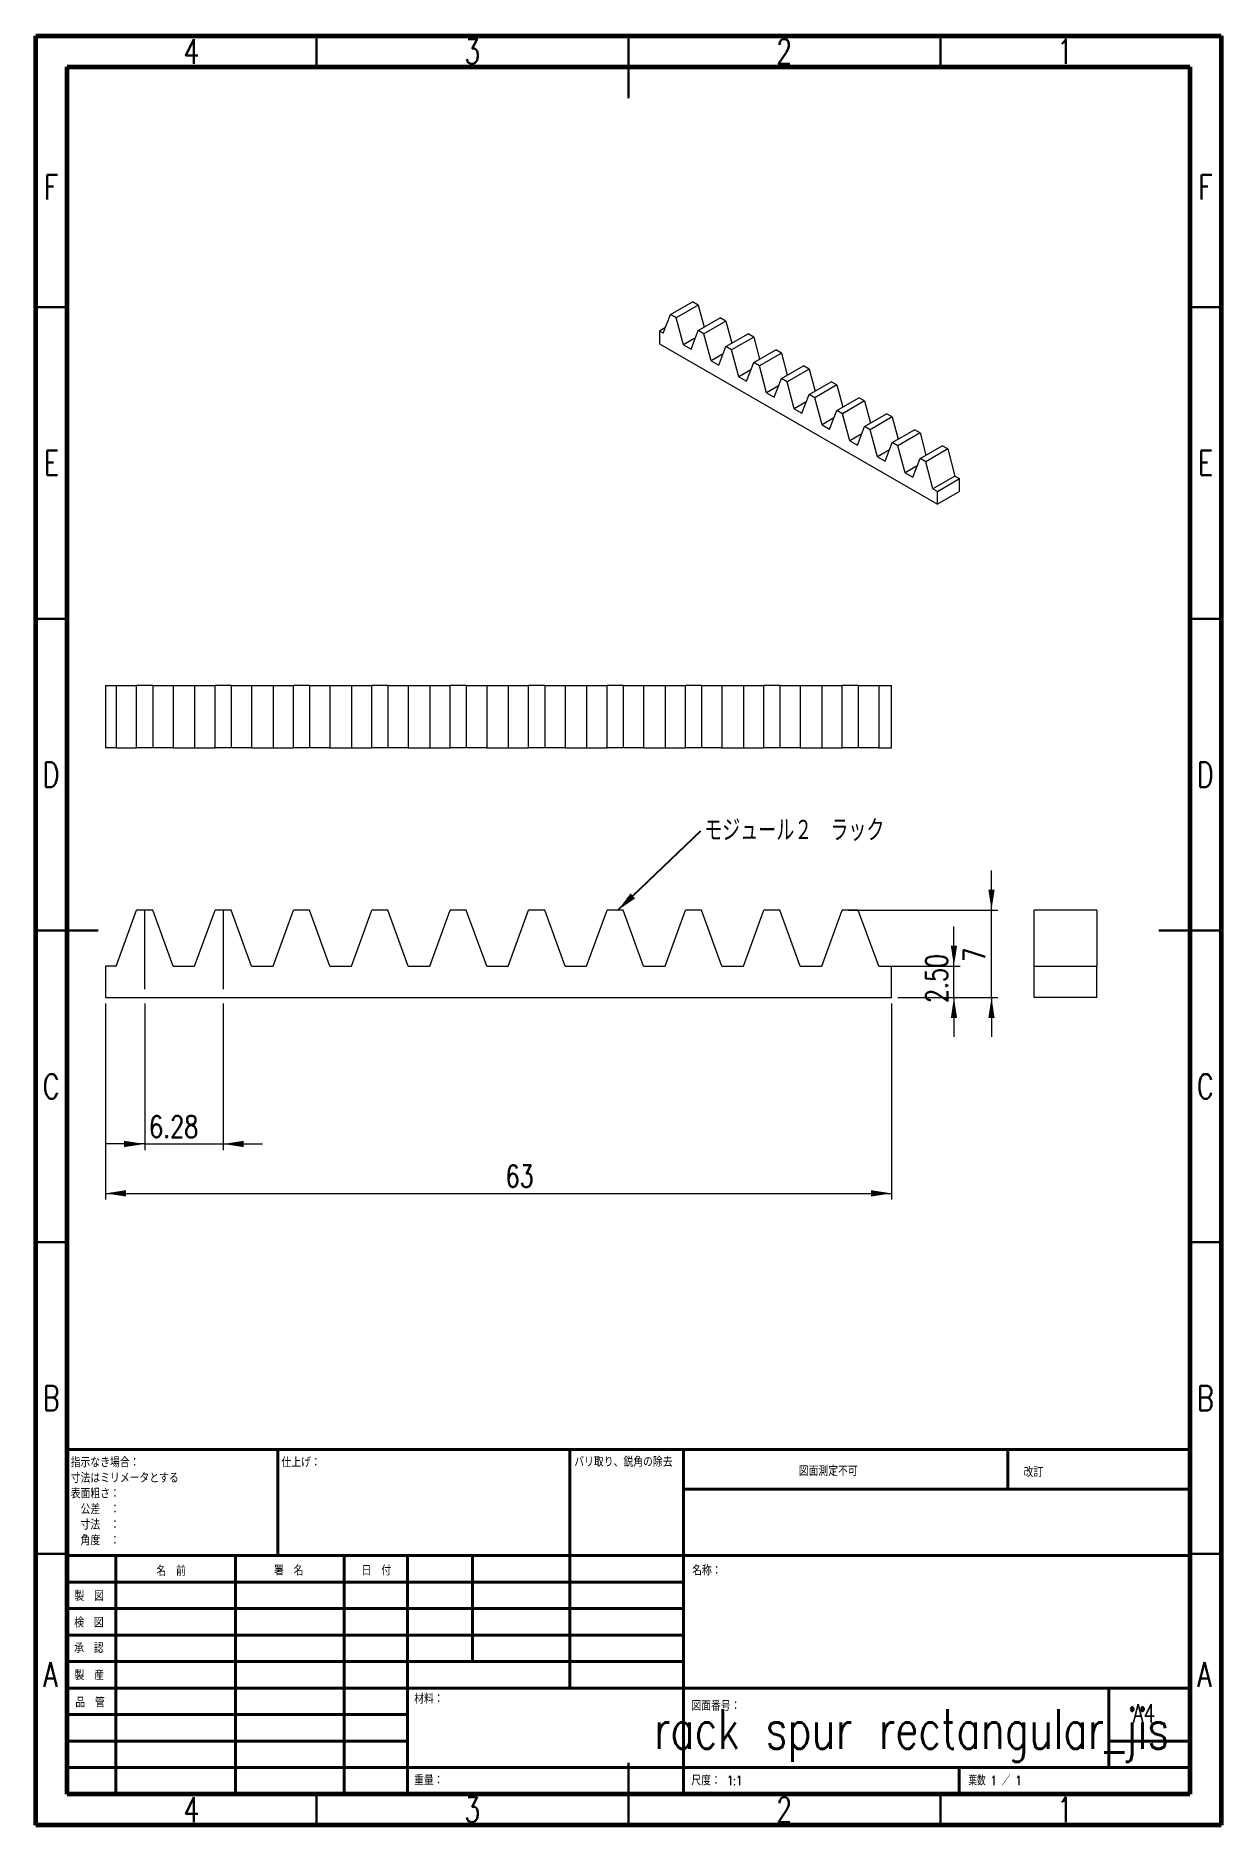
# Model space of a CAD drawing. Header units: millimetres. Extents: x 15 to 205, y 5 to 292.
import ezdxf

# ---------------------------------------------------------------- set-up
doc = ezdxf.new("R2010")
doc.units = ezdxf.units.MM
doc.linetypes.add('CENTERX2', pattern=[20.32, 12.7, -2.54, 2.54, -2.54])
doc.styles.add('SLDTEXTSTYLE0', font='TXT', dxfattribs={"width": 0.75, "bigfont": 'bigfont'})
doc.styles.add('SLDTEXTSTYLE1', font='TXT', dxfattribs={"width": 0.65625, "bigfont": 'bigfont'})
doc.styles.get("Standard").update_dxf_attribs({"font": 'txt', "bigfont": 'bigfont'})
doc.dimstyles.new('SLDDIMSTYLE0', dxfattribs={"dimtxt": 3.5, "dimasz": 3.302, "dimexe": 0, "dimexo": 0.0625, "dimgap": 0.875, "dimtad": 1, "dimlfac": 0.5, "dimrnd": 1e-09, "dimzin": 12, "dimdsep": 46, "dimtxsty": 'SLDTEXTSTYLE0', "dimsah": 1, "dimcen": 0.09, "dimadec": 0, "dimazin": 3, "dimtfac": 1, "dimtmove": 0, "dimatfit": 0, "dimfxl": 1, "dimfrac": 2, "dimtolj": 1, "dimtzin": 12, "dimarcsym": 0})
doc.dimstyles.new('SLDDIMSTYLE1', dxfattribs={"dimtxt": 3.5, "dimasz": 3.302, "dimexe": 0, "dimexo": 0.0625, "dimgap": 0.875, "dimtad": 1, "dimlfac": 0.5, "dimrnd": 1e-09, "dimzin": 4, "dimdsep": 46, "dimtxsty": 'SLDTEXTSTYLE0', "dimsah": 1, "dimcen": 0.09, "dimadec": 0, "dimazin": 1, "dimtfac": 1, "dimtmove": 0, "dimatfit": 0, "dimfxl": 1, "dimfrac": 2, "dimtolj": 1, "dimtzin": 12, "dimarcsym": 0})
doc.dimstyles.new('SLDDIMSTYLE2', dxfattribs={"dimtxt": 3.5, "dimasz": 3.302, "dimexe": 0, "dimexo": 0.0625, "dimgap": 0.875, "dimtad": 1, "dimlfac": 0.5, "dimrnd": 1e-09, "dimzin": 12, "dimdsep": 46, "dimtxsty": 'SLDTEXTSTYLE0', "dimsah": 1, "dimcen": 0.09, "dimadec": 0, "dimazin": 3, "dimtfac": 1, "dimtofl": 0, "dimtmove": 0, "dimatfit": 3, "dimfxl": 1, "dimfrac": 2, "dimtolj": 1, "dimtzin": 12, "dimarcsym": 0})
doc.dimstyles.new('SLDDIMSTYLE3', dxfattribs={"dimtxt": 0.18, "dimasz": 3.302, "dimexe": 0, "dimexo": 0.0625, "dimgap": 0, "dimtad": 0, "dimtih": 1, "dimtoh": 1, "dimdec": 0, "dimrnd": 1e-09, "dimzin": 0, "dimdsep": 46, "dimtxsty": 'Standard', "dimsah": 1, "dimcen": 0.09, "dimadec": 0, "dimazin": 0, "dimtfac": 3.302, "dimtdec": 0, "dimtofl": 0, "dimtmove": 0, "dimatfit": 3, "dimfxl": 1, "dimfrac": 2, "dimtolj": 1, "dimtzin": 0, "dimarcsym": 0})

# ---------------------------------------------------------------- blocks, each defined once
blk = doc.blocks.new('SW_NOTE_0')
at = {"color": 0, "linetype": 'Continuous', "lineweight": 0, "char_height": 1.5, "attachment_point": 1, "style": 'SLDTEXTSTYLE0'}
for s, insert in [('指示なき場合：', (0, 1.93)), ('寸法はミリメータとする\u3000', (0, -0.57)), ('表面粗さ：', (0, -3.07)), ('\u3000公差\u3000：', (0, -5.57)), ('\u3000寸法\u3000：', (0, -8.07)), ('\u3000角度\u3000：', (0, -10.57))]:
    blk.add_mtext(s, dxfattribs=dict(at, insert=insert))
blk = doc.blocks.new('_D')
at = {"color": 7, "linetype": 'Continuous', "lineweight": 0}
for p, q in [((32.45, 136.77), (32.45, 113.26)), ((45.01, 136.77), (45.01, 113.26)), ((32.45, 114.26), (26.1, 114.26)), ((32.45, 114.26), (45.01, 114.26)), ((45.01, 114.26), (51.36, 114.26))]:
    blk.add_line(p, q, dxfattribs=at)
for points in [[(32.45, 114.26), (29.15, 114.77), (29.15, 113.76)], [(45.01, 114.26), (48.32, 113.76), (48.32, 114.77)]]:
    blk.add_solid(points, dxfattribs=at)
at = {"color": 7, "linetype": 'Continuous', "lineweight": 0, "insert": (33.16, 118.78), "char_height": 3.5, "attachment_point": 1, "style": 'SLDTEXTSTYLE0'}
blk.add_mtext('6.28', dxfattribs=at)
blk = doc.blocks.new('_D_1')
at = {"color": 7, "linetype": 'Continuous', "lineweight": 0}
for p, q in [((162.16, 142.77), (162.16, 149.12)), ((151.1, 142.77), (163.16, 142.77)), ((162.16, 137.77), (162.16, 142.77)), ((153.16, 137.77), (163.16, 137.77)), ((162.16, 137.77), (162.16, 131.42))]:
    blk.add_line(p, q, dxfattribs=at)
for points in [[(162.16, 142.77), (162.67, 146.07), (161.66, 146.07)], [(162.16, 137.77), (161.66, 134.46), (162.67, 134.46)]]:
    blk.add_solid(points, dxfattribs=at)
at = {"color": 7, "linetype": 'Continuous', "lineweight": 0, "insert": (157.65, 136.87), "char_height": 3.5, "attachment_point": 1, "rotation": 90, "style": 'SLDTEXTSTYLE0'}
blk.add_mtext('2.50', dxfattribs=at)
blk = doc.blocks.new('_D_2')
at = {"color": 7, "linetype": 'Continuous', "lineweight": 0}
for p, q in [((168.18, 151.77), (168.18, 158.12)), ((145.26, 151.77), (169.18, 151.77)), ((168.18, 137.77), (168.18, 151.77)), ((153.16, 137.77), (169.18, 137.77)), ((168.18, 137.77), (168.18, 131.42))]:
    blk.add_line(p, q, dxfattribs=at)
for points in [[(168.18, 151.77), (168.69, 155.07), (167.68, 155.07)], [(168.18, 137.77), (167.68, 134.46), (168.69, 134.46)]]:
    blk.add_solid(points, dxfattribs=at)
at = {"color": 7, "linetype": 'Continuous', "lineweight": 0, "insert": (163.67, 143.47), "char_height": 3.5, "attachment_point": 1, "rotation": 90, "style": 'SLDTEXTSTYLE0'}
blk.add_mtext('7', dxfattribs=at)
blk = doc.blocks.new('_D_3')
at = {"color": 7, "linetype": 'Continuous', "lineweight": 0}
for p, q in [((26.16, 136.77), (26.16, 105.34)), ((152.16, 136.77), (152.16, 105.34)), ((26.16, 106.34), (152.16, 106.34))]:
    blk.add_line(p, q, dxfattribs=at)
for points in [[(26.16, 106.34), (29.47, 105.83), (29.47, 106.85)], [(152.16, 106.34), (148.86, 106.85), (148.86, 105.83)]]:
    blk.add_solid(points, dxfattribs=at)
at = {"color": 7, "linetype": 'Continuous', "lineweight": 0, "insert": (90.29, 110.85), "char_height": 3.5, "attachment_point": 1, "style": 'SLDTEXTSTYLE0'}
blk.add_mtext('63', dxfattribs=at)
blk = doc.blocks.new('SW_NOTE_1')
at = {"color": 0, "linetype": 'Continuous', "lineweight": 0, "insert": (0.54, 1.82), "char_height": 3.5, "attachment_point": 1, "style": 'SLDTEXTSTYLE0'}
blk.add_mtext('モジュール２\u3000ラック', dxfattribs=at)

msp = doc.modelspace()

# ---------------------------------------------------------------- linework, layer by layer
at = {"color": 7, "linetype": 'Continuous', "lineweight": 60}
for p, q in [((15, 5), (15, 292)), ((15, 292), (205, 292)), ((205, 292), (205, 5)), ((20, 10), (20, 287)), ((20, 287), (200, 287)), ((200, 287), (200, 10)), ((200, 10), (20, 10)), ((205, 5), (15, 5))]:
    msp.add_line(p, q, dxfattribs=at)
at = {"color": 7, "linetype": 'Continuous', "lineweight": 30}
for p, q in [((60, 287), (60, 292)), ((110, 292), (110, 282)), ((110, 287), (110, 292)), ((160, 287), (160, 292)), ((20, 248.5), (15, 248.5)), ((200, 248.5), (205, 248.5)), ((20, 198.5), (15, 198.5)), ((200, 198.5), (205, 198.5)), ((15, 148.5), (25, 148.5)), ((20, 148.5), (15, 148.5)), ((205, 148.5), (195, 148.5)), ((200, 148.5), (205, 148.5)), ((20, 98.5), (15, 98.5)), ((200, 98.5), (205, 98.5)), ((20, 48.5), (15, 48.5)), ((200, 48.5), (205, 48.5)), ((110, 5), (110, 15)), ((60, 10), (60, 5)), ((110, 10), (110, 5)), ((160, 10), (160, 5))]:
    msp.add_line(p, q, dxfattribs=at)
at = {"color": 7, "linetype": 'Continuous', "lineweight": 15}
for p, q in [((115.583, 244.293), (116.741, 247.299)), ((116.741, 247.299), (120.276, 249.34)), ((117.648, 246.775), (116.741, 247.299)), ((121.184, 248.816), (117.648, 246.775)), ((121.184, 248.816), (120.276, 249.34)), ((121.184, 248.816), (122.127, 245.279)), ((115.931, 245.198), (114.973, 244.645)), ((114.973, 244.645), (114.973, 242.603)), ((115.583, 244.293), (114.973, 244.645)), ((118.807, 242.432), (117.648, 246.775)), ((120.025, 241.728), (121.184, 244.734)), ((121.184, 244.734), (124.719, 246.775)), ((122.091, 244.21), (121.184, 244.734)), ((125.627, 246.251), (122.091, 244.21)), ((123.249, 239.867), (122.091, 244.21)), ((125.627, 246.251), (124.719, 246.775)), ((125.626, 242.169), (129.162, 244.21)), ((125.627, 246.251), (126.57, 242.714)), ((130.07, 243.686), (129.162, 244.21)), ((114.973, 242.603), (159.521, 216.887)), ((120.723, 243.538), (118.807, 242.432)), ((118.807, 242.432), (120.025, 241.728)), ((124.468, 239.163), (125.626, 242.169)), ((126.534, 241.645), (125.626, 242.169)), ((130.07, 243.686), (126.534, 241.645)), ((127.692, 237.302), (126.534, 241.645)), ((130.069, 239.604), (133.605, 241.645)), ((130.07, 243.686), (131.013, 240.149)), ((134.513, 241.121), (130.977, 239.08)), ((134.513, 241.121), (133.605, 241.645)), ((134.513, 241.121), (135.456, 237.584)), ((125.166, 240.973), (123.249, 239.867)), ((123.249, 239.867), (124.468, 239.163)), ((129.609, 238.408), (127.692, 237.302)), ((128.911, 236.599), (130.069, 239.604)), ((130.977, 239.08), (130.069, 239.604)), ((132.135, 234.737), (130.977, 239.08)), ((134.512, 237.04), (138.048, 239.081)), ((138.956, 238.557), (135.42, 236.516)), ((138.956, 238.557), (138.048, 239.081)), ((138.956, 238.557), (139.899, 235.019)), ((127.692, 237.302), (128.911, 236.599)), ((134.051, 235.844), (132.135, 234.737)), ((133.354, 234.034), (134.512, 237.04)), ((135.42, 236.516), (134.512, 237.04)), ((136.578, 232.173), (135.42, 236.516)), ((138.955, 234.475), (142.491, 236.516)), ((143.398, 235.992), (139.863, 233.951)), ((143.398, 235.992), (142.491, 236.516)), ((143.398, 235.992), (144.342, 232.455)), ((132.135, 234.737), (133.354, 234.034)), ((138.494, 233.279), (136.578, 232.173)), ((137.797, 231.469), (138.955, 234.475)), ((139.863, 233.951), (138.955, 234.475)), ((141.021, 229.608), (139.863, 233.951)), ((143.398, 231.91), (146.934, 233.951)), ((147.841, 233.427), (144.306, 231.386)), ((147.841, 233.427), (146.934, 233.951)), ((147.841, 233.427), (148.785, 229.89)), ((136.578, 232.173), (137.797, 231.469)), ((142.937, 230.714), (141.021, 229.608)), ((141.021, 229.608), (142.24, 228.904)), ((142.24, 228.904), (143.398, 231.91)), ((144.306, 231.386), (143.398, 231.91)), ((145.464, 227.043), (144.306, 231.386)), ((147.841, 229.345), (151.376, 231.386)), ((152.284, 230.862), (148.749, 228.821)), ((152.284, 230.862), (151.376, 231.386)), ((152.284, 230.862), (153.227, 227.325)), ((147.38, 228.149), (145.464, 227.043)), ((145.464, 227.043), (146.683, 226.339)), ((146.683, 226.339), (147.841, 229.345)), ((148.749, 228.821), (147.841, 229.345)), ((149.907, 224.478), (148.749, 228.821)), ((151.126, 223.774), (152.284, 226.78)), ((152.284, 226.78), (155.819, 228.821)), ((153.192, 226.256), (152.284, 226.78)), ((156.727, 228.297), (153.192, 226.256)), ((156.727, 228.297), (155.819, 228.821)), ((156.727, 228.297), (157.67, 224.76)), ((151.823, 225.584), (149.907, 224.478)), ((149.907, 224.478), (151.126, 223.774)), ((154.35, 221.913), (153.192, 226.256)), ((155.569, 221.21), (156.727, 224.215)), ((156.727, 224.215), (160.262, 226.256)), ((157.634, 223.691), (156.727, 224.215)), ((161.17, 225.732), (157.634, 223.691)), ((161.17, 225.732), (160.262, 226.256)), ((161.17, 225.732), (162.328, 221.389)), ((156.266, 223.019), (154.35, 221.913)), ((154.35, 221.913), (155.569, 221.21)), ((158.793, 219.348), (157.634, 223.691)), ((162.328, 221.389), (158.793, 219.348)), ((162.328, 221.389), (163.056, 220.969)), ((158.793, 219.348), (159.521, 218.928)), ((159.521, 218.928), (163.056, 220.969)), ((159.521, 216.887), (159.521, 218.928)), ((163.056, 218.928), (159.521, 216.887)), ((163.056, 218.928), (163.056, 220.969)), ((26.164, 187.805), (26.164, 177.805)), ((26.164, 187.805), (27.888, 187.805)), ((27.888, 187.805), (27.888, 177.805)), ((27.888, 187.805), (31.164, 187.805)), ((31.164, 177.805), (31.164, 187.805)), ((33.731, 187.805), (31.164, 187.805)), ((33.731, 187.805), (33.731, 177.805)), ((33.731, 187.805), (37.007, 187.805)), ((37.007, 187.805), (37.007, 177.805)), ((37.007, 187.805), (40.454, 187.805)), ((40.454, 187.805), (40.454, 177.805)), ((40.454, 187.805), (43.73, 187.805)), ((43.73, 177.805), (43.73, 187.805)), ((46.297, 187.805), (43.73, 187.805)), ((46.297, 187.805), (46.297, 177.805)), ((46.297, 187.805), (49.573, 187.805)), ((49.573, 187.805), (49.573, 177.805)), ((49.573, 187.805), (53.021, 187.805)), ((53.021, 187.805), (53.021, 177.805)), ((53.021, 187.805), (56.296, 187.805)), ((56.296, 177.805), (56.296, 187.805)), ((58.864, 187.805), (56.296, 187.805)), ((58.864, 187.805), (58.864, 177.805)), ((58.864, 187.805), (62.139, 187.805)), ((62.139, 187.805), (62.139, 177.805)), ((62.139, 187.805), (65.587, 187.805)), ((65.587, 187.805), (65.587, 177.805)), ((65.587, 187.805), (68.863, 187.805)), ((68.863, 177.805), (68.863, 187.805)), ((71.43, 187.805), (68.863, 187.805)), ((71.43, 187.805), (71.43, 177.805)), ((71.43, 187.805), (74.706, 187.805)), ((74.706, 187.805), (74.706, 177.805)), ((74.706, 187.805), (78.153, 187.805)), ((78.153, 187.805), (78.153, 177.805)), ((78.153, 187.805), (81.429, 187.805)), ((81.429, 177.805), (81.429, 187.805)), ((83.996, 187.805), (81.429, 187.805)), ((83.996, 187.805), (83.996, 177.805)), ((83.996, 187.805), (87.272, 187.805)), ((87.272, 187.805), (87.272, 177.805)), ((87.272, 187.805), (90.72, 187.805)), ((90.72, 187.805), (90.72, 177.805)), ((90.72, 187.805), (93.995, 187.805)), ((93.995, 177.805), (93.995, 187.805)), ((96.563, 187.805), (93.995, 187.805)), ((96.563, 187.805), (96.563, 177.805)), ((96.563, 187.805), (99.839, 187.805)), ((99.839, 187.805), (99.839, 177.805)), ((99.839, 187.805), (103.286, 187.805)), ((103.286, 187.805), (103.286, 177.805)), ((103.286, 187.805), (106.562, 187.805)), ((106.562, 177.805), (106.562, 187.805)), ((109.129, 187.805), (106.562, 187.805)), ((109.129, 187.805), (109.129, 177.805)), ((109.129, 187.805), (112.405, 187.805)), ((112.405, 187.805), (112.405, 177.805)), ((112.405, 187.805), (115.852, 187.805)), ((115.852, 187.805), (115.852, 177.805)), ((115.852, 187.805), (119.128, 187.805)), ((119.128, 177.805), (119.128, 187.805)), ((121.696, 187.805), (119.128, 187.805)), ((121.696, 187.805), (121.696, 177.805)), ((121.696, 187.805), (124.971, 187.805)), ((124.971, 187.805), (124.971, 177.805)), ((124.971, 187.805), (128.419, 187.805)), ((128.419, 187.805), (128.419, 177.805)), ((128.419, 187.805), (131.695, 187.805)), ((131.695, 177.805), (131.695, 187.805)), ((134.262, 187.805), (131.695, 187.805)), ((134.262, 187.805), (134.262, 177.805)), ((134.262, 187.805), (137.538, 187.805)), ((137.538, 187.805), (137.538, 177.805)), ((137.538, 187.805), (140.985, 187.805)), ((140.985, 187.805), (140.985, 177.805)), ((140.985, 187.805), (144.261, 187.805)), ((144.261, 177.805), (144.261, 187.805)), ((146.828, 187.805), (144.261, 187.805)), ((146.828, 187.805), (146.828, 177.805)), ((146.828, 187.805), (150.104, 187.805)), ((150.104, 187.805), (150.104, 177.805)), ((150.104, 187.805), (152.164, 187.805)), ((152.164, 177.805), (152.164, 187.805)), ((27.888, 177.805), (26.164, 177.805)), ((27.888, 177.805), (31.164, 177.805)), ((33.731, 177.805), (31.164, 177.805)), ((37.007, 177.805), (33.731, 177.805)), ((37.007, 177.805), (40.454, 177.805)), ((40.454, 177.805), (43.73, 177.805)), ((46.297, 177.805), (43.73, 177.805)), ((49.573, 177.805), (46.297, 177.805)), ((49.573, 177.805), (53.021, 177.805)), ((53.021, 177.805), (56.296, 177.805)), ((58.864, 177.805), (56.296, 177.805)), ((62.139, 177.805), (58.864, 177.805)), ((62.139, 177.805), (65.587, 177.805)), ((65.587, 177.805), (68.863, 177.805)), ((71.43, 177.805), (68.863, 177.805)), ((74.706, 177.805), (71.43, 177.805)), ((74.706, 177.805), (78.153, 177.805)), ((78.153, 177.805), (81.429, 177.805)), ((83.996, 177.805), (81.429, 177.805)), ((87.272, 177.805), (83.996, 177.805)), ((87.272, 177.805), (90.72, 177.805)), ((90.72, 177.805), (93.995, 177.805)), ((96.563, 177.805), (93.995, 177.805)), ((99.839, 177.805), (96.563, 177.805)), ((99.839, 177.805), (103.286, 177.805)), ((103.286, 177.805), (106.562, 177.805)), ((109.129, 177.805), (106.562, 177.805)), ((112.405, 177.805), (109.129, 177.805)), ((112.405, 177.805), (115.852, 177.805)), ((115.852, 177.805), (119.128, 177.805)), ((121.696, 177.805), (119.128, 177.805)), ((124.971, 177.805), (121.696, 177.805)), ((124.971, 177.805), (128.419, 177.805)), ((128.419, 177.805), (131.695, 177.805)), ((134.262, 177.805), (131.695, 177.805)), ((137.538, 177.805), (134.262, 177.805)), ((137.538, 177.805), (140.985, 177.805)), ((140.985, 177.805), (144.261, 177.805)), ((146.828, 177.805), (144.261, 177.805)), ((150.104, 177.805), (146.828, 177.805)), ((150.104, 177.805), (152.164, 177.805)), ((27.888, 142.766), (31.164, 151.766)), ((33.731, 151.766), (31.164, 151.766)), ((37.007, 142.766), (33.731, 151.766)), ((40.454, 142.766), (43.73, 151.766)), ((46.297, 151.766), (43.73, 151.766)), ((49.573, 142.766), (46.297, 151.766)), ((53.021, 142.766), (56.296, 151.766)), ((58.864, 151.766), (56.296, 151.766)), ((62.139, 142.766), (58.864, 151.766)), ((65.587, 142.766), (68.863, 151.766)), ((71.43, 151.766), (68.863, 151.766)), ((74.706, 142.766), (71.43, 151.766)), ((78.153, 142.766), (81.429, 151.766)), ((83.996, 151.766), (81.429, 151.766)), ((87.272, 142.766), (83.996, 151.766)), ((90.72, 142.766), (93.995, 151.766)), ((96.563, 151.766), (93.995, 151.766)), ((99.839, 142.766), (96.563, 151.766)), ((103.286, 142.766), (106.562, 151.766)), ((109.129, 151.766), (106.562, 151.766)), ((112.405, 142.766), (109.129, 151.766)), ((115.852, 142.766), (119.128, 151.766)), ((121.696, 151.766), (119.128, 151.766)), ((124.971, 142.766), (121.696, 151.766)), ((128.419, 142.766), (131.695, 151.766)), ((134.262, 151.766), (131.695, 151.766)), ((137.538, 142.766), (134.262, 151.766)), ((140.985, 142.766), (144.261, 151.766)), ((146.828, 151.766), (144.261, 151.766)), ((150.104, 142.766), (146.828, 151.766)), ((185.043, 151.766), (175.043, 151.766)), ((175.043, 142.766), (175.043, 151.766)), ((185.043, 151.766), (185.043, 142.766)), ((27.888, 142.766), (26.164, 142.766)), ((26.164, 142.766), (26.164, 137.766)), ((37.007, 142.766), (40.454, 142.766)), ((49.573, 142.766), (53.021, 142.766)), ((62.139, 142.766), (65.587, 142.766)), ((74.706, 142.766), (78.153, 142.766)), ((87.272, 142.766), (90.72, 142.766)), ((99.839, 142.766), (103.286, 142.766)), ((112.405, 142.766), (115.852, 142.766)), ((124.971, 142.766), (128.419, 142.766)), ((137.538, 142.766), (140.985, 142.766)), ((150.104, 142.766), (152.164, 142.766)), ((152.164, 137.766), (152.164, 142.766)), ((175.043, 137.766), (175.043, 142.766)), ((175.043, 142.766), (185.043, 142.766)), ((185.043, 137.766), (185.043, 142.766)), ((26.164, 137.766), (152.164, 137.766)), ((185.043, 137.766), (175.043, 137.766))]:
    msp.add_line(p, q, dxfattribs=at)
at = {"color": 7, "linetype": 'CENTERX2', "lineweight": 0}
for p, q in [((32.447, 151.766), (32.447, 137.766)), ((45.014, 151.766), (45.014, 137.766))]:
    msp.add_line(p, q, dxfattribs=at)
at = {"color": 7, "linetype": 'Continuous', "lineweight": 40}
for p, q in [((20, 65.25), (200, 65.25)), ((20, 65.25), (20, 10)), ((53.8, 48.25), (53.8, 65.25)), ((100.6, 65.25), (100.6, 27)), ((118.8, 65.25), (118.8, 10)), ((170.8, 58.875), (170.8, 65.25)), ((200, 58.875), (118.8, 58.875)), ((200, 48.25), (20, 48.25)), ((27.8, 48.25), (27.8, 10)), ((46.991, 48.25), (46.991, 10)), ((64.399, 48.25), (64.399, 10)), ((74.6, 10), (74.6, 48.25)), ((85, 31.25), (85, 48.25)), ((118.8, 44), (20, 44)), ((118.8, 39.75), (20, 39.75)), ((118.8, 35.5), (20, 35.5)), ((118.8, 31.25), (20, 31.25)), ((74.6, 27), (20, 27)), ((74.6, 27), (200, 27)), ((187, 14.25), (187, 27)), ((74.6, 22.75), (20, 22.75)), ((74.6, 18.5), (20, 18.5)), ((200, 18.5), (187, 18.5)), ((20, 14.25), (200, 14.25)), ((163, 10), (163, 14.25))]:
    msp.add_line(p, q, dxfattribs=at)

# ---------------------------------------------------------------- block references
at = {"color": 7, "linetype": 'Continuous', "lineweight": 0}
for name, p in [('SW_NOTE_1', (121.603, 164.504)), ('SW_NOTE_0', (20.594, 61.987))]:
    msp.add_blockref(name, p, dxfattribs=at)

# ---------------------------------------------------------------- texts
for s, insert, char_height, attachment_point, style in [('4', (39.96, 291.474), 3.969, 2, 'SLDTEXTSTYLE0'), ('3', (84.96, 291.474), 3.969, 2, 'SLDTEXTSTYLE0'), ('2', (134.96, 291.474), 3.969, 2, 'SLDTEXTSTYLE0'), ('1', (179.96, 291.474), 3.969, 2, 'SLDTEXTSTYLE0'), ('F', (17.458, 269.724), 3.969, 2, 'SLDTEXTSTYLE0'), ('F', (202.458, 269.724), 3.969, 2, 'SLDTEXTSTYLE0'), ('E', (17.508, 225.474), 3.969, 2, 'SLDTEXTSTYLE0'), ('E', (202.508, 225.474), 3.969, 2, 'SLDTEXTSTYLE0'), ('D', (17.453, 175.474), 3.969, 2, 'SLDTEXTSTYLE0'), ('D', (202.453, 175.474), 3.969, 2, 'SLDTEXTSTYLE0'), ('C', (17.459, 125.474), 3.969, 2, 'SLDTEXTSTYLE0'), ('C', (202.459, 125.474), 3.969, 2, 'SLDTEXTSTYLE0'), ('B', (17.471, 75.474), 3.969, 2, 'SLDTEXTSTYLE0'), ('B', (202.471, 75.474), 3.969, 2, 'SLDTEXTSTYLE0'), ('仕上げ：', (54.371, 63.919), 1.5, 1, 'SLDTEXTSTYLE0'), ('バリ取り、鋭角の除去', (101.309, 64.003), 1.5, 1, 'SLDTEXTSTYLE0'), ('図面測定不可', (137.289, 62.533), 1.5, 1, 'SLDTEXTSTYLE0'), ('改訂', (173.328, 62.335), 1.5, 1, 'SLDTEXTSTYLE0'), ('名\u3000前', (34.322, 46.501), 1.5, 1, 'SLDTEXTSTYLE0'), ('\u3000\u3000署\u3000名', (50.034, 46.562), 1.5, 1, 'SLDTEXTSTYLE0'), ('日\u3000付', (67.215, 46.576), 1.5, 1, 'SLDTEXTSTYLE0'), ('名称：', (120.202, 46.576), 1.5, 1, 'SLDTEXTSTYLE0'), ('製\u3000図', (21.189, 42.492), 1.5, 1, 'SLDTEXTSTYLE0'), ('検\u3000図', (21.156, 38.217), 1.5, 1, 'SLDTEXTSTYLE0'), ('承\u3000認', (21.147, 34.126), 1.5, 1, 'SLDTEXTSTYLE0'), ('A', (17.34, 31.168), 3.969, 2, 'SLDTEXTSTYLE0'), ('製\u3000産', (21.201, 29.796), 1.5, 1, 'SLDTEXTSTYLE0'), ('A', (202.34, 31.168), 3.969, 2, 'SLDTEXTSTYLE0'), ('材料：', (75.646, 25.986), 1.5, 1, 'SLDTEXTSTYLE0'), ('品\u3000管', (21.337, 25.412), 1.5, 1, 'SLDTEXTSTYLE0'), ('rack spur rectangular_jis', (155.365, 23.607), 6.35, 2, 'SLDTEXTSTYLE0'), ('図面番号：', (120.074, 24.869), 1.5, 1, 'SLDTEXTSTYLE0'), ('A4', (190.871, 24.406), 2.9104, 1, 'SLDTEXTSTYLE0'), ('重量：', (75.618, 12.949), 1.4986, 1, 'SLDTEXTSTYLE0'), ('尺度： 1:1', (120.074, 12.9), 1.5, 1, 'SLDTEXTSTYLE0'), ('葉数 1 ／ 1', (164.478, 12.9), 1.5, 1, 'SLDTEXTSTYLE1'), ('4', (39.96, 9.474), 3.969, 2, 'SLDTEXTSTYLE0'), ('3', (84.96, 9.474), 3.969, 2, 'SLDTEXTSTYLE0'), ('2', (134.96, 9.474), 3.969, 2, 'SLDTEXTSTYLE0'), ('1', (179.96, 9.474), 3.969, 2, 'SLDTEXTSTYLE0')]:
    msp.add_mtext(s, dxfattribs=dict(at, insert=insert, char_height=char_height, attachment_point=attachment_point, style=style))

# ---------------------------------------------------------------- dimensions: what is measured, and where the dimension line sits
for base, p2, dimstyle, picture, middle in [((168.184, 151.766), (144.261, 151.766), 'SLDDIMSTYLE0', '_D_2', (168.184, 144.766)), ((162.164, 142.766), (150.104, 142.766), 'SLDDIMSTYLE1', '_D_1', (162.164, 141.401))]:
    dim = msp.add_linear_dim(base=base, p1=(152.164, 137.766), p2=p2, angle=90, dimstyle=dimstyle, dxfattribs=at)
    dim.commit()
    dim.dimension.update_dxf_attribs({"geometry": picture, "text_midpoint": middle, "dimtype": 160})
for base, p1, p2, dimstyle, picture, middle in [((45.014, 114.263), (32.447, 137.766), (45.014, 137.766), 'SLDDIMSTYLE0', '_D', (37.682, 114.263)), ((152.164, 106.337), (26.164, 137.766), (152.164, 137.766), 'SLDDIMSTYLE2', '_D_3', (92.878, 106.337))]:
    dim = msp.add_linear_dim(base=base, p1=p1, p2=p2, dimstyle=dimstyle, dxfattribs=at)
    dim.commit()
    dim.dimension.update_dxf_attribs({"geometry": picture, "text_midpoint": middle, "dimtype": 160})

# ---------------------------------------------------------------- leaders
msp.add_leader([(108.314, 151.766), (121.603, 164.504)], dimstyle='SLDDIMSTYLE3', dxfattribs=at)

doc.saveas('drawing.dxf')
